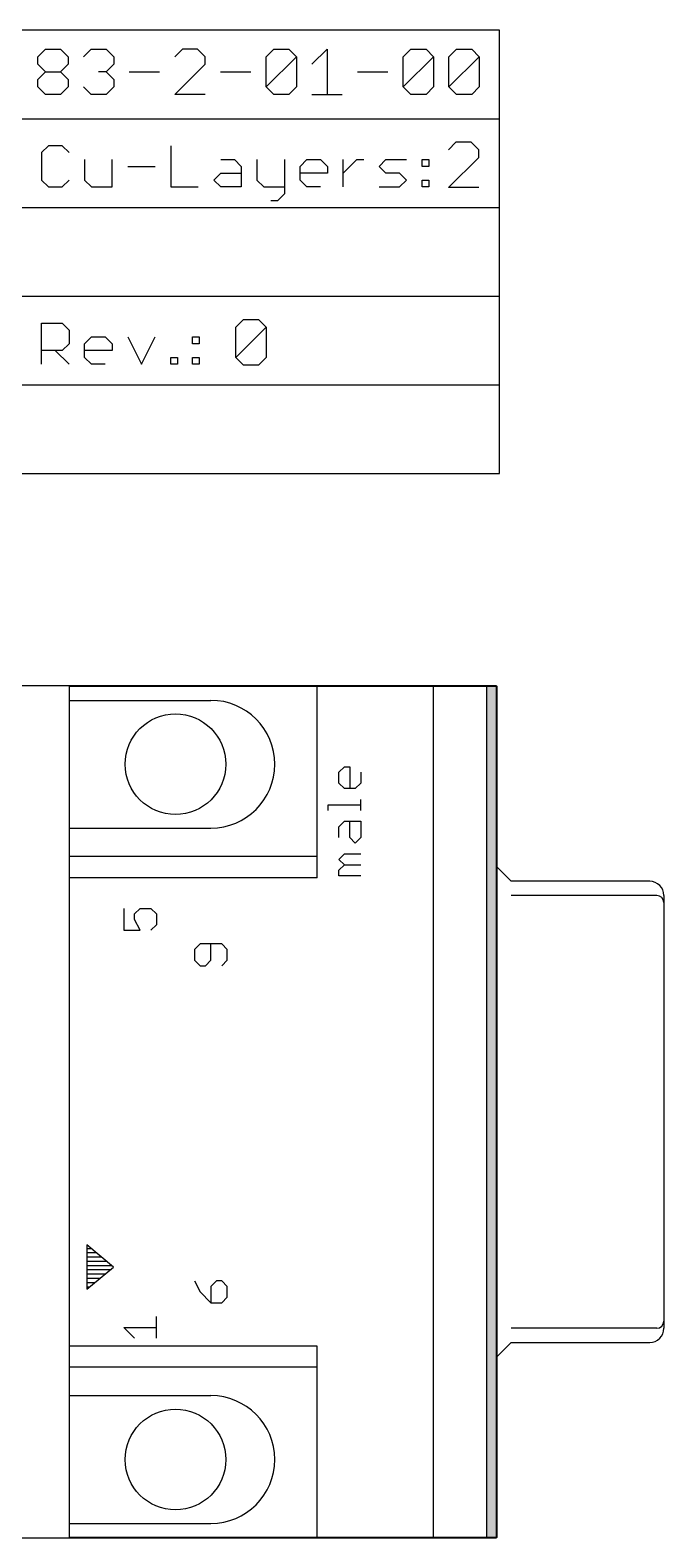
# Model space of a CAD drawing. Extents: x -6.1 to 60.5, y 0 to 54.
# Drawn here: x 37.8 to 60.5, y 0 to 54 of the extents above; entities that cross this region are included whole.
import ezdxf

# ---------------------------------------------------------------- set-up
doc = ezdxf.new("R2010")
doc.units = 0
for name, color, linetype in [('20', 53, 'CONTINUOUS'), ('21', 253, 'CONTINUOUS'), ('48', 213, 'CONTINUOUS')]:
    doc.layers.add(name, color=color, linetype=linetype)

# ---------------------------------------------------------------- blocks, each defined once
blk = doc.blocks.new('RECT')
blk.add_solid([(-0.5, -0.5), (0.5, -0.5), (-0.5, 0.5), (0.5, 0.5)])

msp = doc.modelspace()

# ---------------------------------------------------------------- linework, layer by layer
at = {"layer": '20'}
for p, q in [((54.5, 30.5), (0, 30.5)), ((54.5, 0), (54.5, 30.5)), ((0, 0), (54.5, 0))]:
    msp.add_line(p, q, dxfattribs=at)
at = {"layer": '21'}
for p, q in [((39.19, 30.49), (39.19, 29.982)), ((39.19, 30.49), (48.08, 30.49)), ((48.08, 30.49), (52.239, 30.49)), ((48.08, 24.394), (48.08, 30.49)), ((52.239, 30.49), (52.239, 0.01)), ((52.239, 30.49), (54.144, 30.49)), ((54.144, 30.49), (54.144, 0.01)), ((54.144, 30.49), (54.525, 30.49)), ((54.525, 24.013), (54.525, 30.49)), ((39.19, 29.982), (44.27, 29.982)), ((39.19, 29.982), (39.19, 25.41)), ((48.8584, 27.4076), (49.0533, 27.6025)), ((49.0533, 27.6025), (49.2482, 27.6025)), ((49.2482, 27.6025), (49.2482, 26.8229)), ((48.8584, 27.0178), (48.8584, 27.4076)), ((49.0533, 26.8229), (48.8584, 27.0178)), ((49.638, 27.0178), (49.4431, 26.8229)), ((49.638, 27.4076), (49.638, 27.0178)), ((49.4431, 26.8229), (49.0533, 26.8229)), ((48.4686, 26.0433), (48.4686, 26.2382)), ((48.4686, 26.2382), (49.638, 26.2382)), ((49.638, 26.0433), (49.638, 26.4331)), ((39.19, 25.41), (44.27, 25.41)), ((39.19, 25.41), (39.19, 24.394)), ((48.8584, 25.4586), (49.0533, 25.6535)), ((48.8584, 25.0688), (48.8584, 25.4586)), ((49.0533, 25.6535), (49.638, 25.6535)), ((49.2482, 25.0688), (49.2482, 25.6535)), ((49.638, 25.6535), (49.638, 25.0688)), ((49.4431, 24.8739), (49.2482, 25.0688)), ((49.638, 25.0688), (49.4431, 24.8739)), ((48.08, 24.394), (39.19, 24.394)), ((39.19, 24.394), (39.19, 23.632)), ((48.08, 23.632), (48.08, 24.394)), ((48.8584, 24.2892), (49.0533, 24.4841)), ((49.0533, 24.0943), (48.8584, 24.2892)), ((49.0533, 24.4841), (49.638, 24.4841)), ((48.8584, 23.8994), (49.0533, 24.0943)), ((48.8584, 23.7046), (48.8584, 23.8994)), ((49.0533, 24.0943), (49.638, 24.0943)), ((54.525, 6.487), (54.525, 24.013)), ((55.033, 23.505), (54.525, 24.013)), ((48.08, 23.632), (39.19, 23.632)), ((39.19, 23.632), (39.19, 6.868)), ((49.638, 23.7046), (48.8584, 23.7046)), ((59.994, 23.505), (55.033, 23.505)), ((60.248, 22.997), (55.033, 22.997)), ((60.502, 22.997), (60.502, 7.503)), ((41.1448, 22.531), (41.1448, 21.7514)), ((41.5346, 22.3361), (41.7295, 22.531)), ((41.5346, 22.1412), (41.5346, 22.3361)), ((41.7295, 21.7514), (41.5346, 22.1412)), ((41.7295, 22.531), (42.1193, 22.531)), ((42.1193, 22.531), (42.3142, 22.3361)), ((42.3142, 22.3361), (42.3142, 21.9463)), ((41.1448, 21.7514), (41.7295, 21.7514)), ((42.3142, 21.9463), (42.1193, 21.7514)), ((43.8797, 21.261), (43.6848, 21.0661)), ((43.6848, 21.0661), (43.6848, 20.6763)), ((44.6593, 21.261), (43.8797, 21.261)), ((44.2695, 20.6763), (44.2695, 21.261)), ((44.8542, 21.0661), (44.6593, 21.261)), ((44.8542, 20.6763), (44.8542, 21.0661)), ((43.6848, 20.6763), (43.8797, 20.4814)), ((44.0746, 20.4814), (44.2695, 20.6763)), ((44.6593, 20.4814), (44.8542, 20.6763)), ((43.8797, 20.4814), (44.0746, 20.4814)), ((40.7775, 9.6937), (39.825, 10.4875)), ((39.825, 10.4875), (39.825, 8.9)), ((39.825, 10.3632), (39.9742, 10.3632)), ((39.825, 10.2108), (40.157, 10.2108)), ((39.825, 10.0584), (40.3399, 10.0584)), ((39.825, 9.906), (40.5228, 9.906)), ((39.825, 9.7536), (40.7056, 9.7536)), ((39.825, 8.9), (40.7775, 9.6937)), ((39.825, 9.6012), (40.6665, 9.6012)), ((39.825, 9.4488), (40.4836, 9.4488)), ((39.825, 9.2964), (40.3007, 9.2964)), ((43.6848, 9.196), (43.8797, 8.8062)), ((44.4644, 9.196), (44.2695, 9.0011)), ((44.6593, 9.196), (44.4644, 9.196)), ((44.8542, 9.0011), (44.6593, 9.196)), ((39.825, 9.144), (40.1178, 9.144)), ((39.825, 8.9916), (39.9349, 8.9916)), ((43.8797, 8.8062), (44.2695, 8.4164)), ((44.2695, 9.0011), (44.2695, 8.4164)), ((44.8542, 8.6113), (44.8542, 9.0011)), ((44.2695, 8.4164), (44.6593, 8.4164)), ((44.6593, 8.4164), (44.8542, 8.6113)), ((42.3142, 7.1464), (42.3142, 7.926)), ((41.5346, 7.1464), (41.1448, 7.5362)), ((41.1448, 7.5362), (42.3142, 7.5362)), ((60.248, 7.503), (55.033, 7.503)), ((48.08, 6.868), (39.19, 6.868)), ((39.19, 6.868), (39.19, 6.106)), ((48.08, 6.106), (48.08, 6.868)), ((54.525, 6.487), (55.033, 6.995)), ((54.525, 0.01), (54.525, 6.487)), ((55.033, 6.995), (59.994, 6.995)), ((48.08, 6.106), (39.19, 6.106)), ((39.19, 6.106), (39.19, 5.09)), ((48.08, 0.01), (48.08, 6.106)), ((39.19, 5.09), (44.27, 5.09)), ((39.19, 5.09), (39.19, 0.518)), ((39.19, 0.518), (44.27, 0.518)), ((39.19, 0.518), (39.19, 0.01)), ((48.08, 0.01), (39.19, 0.01)), ((52.239, 0.01), (48.08, 0.01)), ((54.144, 0.01), (52.239, 0.01)), ((54.525, 0.01), (54.144, 0.01))]:
    msp.add_line(p, q, dxfattribs=at)
for centre in [(43, 27.696), (43, 2.804)]:
    msp.add_circle(centre, 1.8034, dxfattribs=at)
for centre, radius, start, end in [((44.27, 27.696), 2.286, 270, 90), ((59.994, 22.997), 0.508, 0, 90), ((60.248, 22.743), 0.254, 0, 90), ((60.248, 7.757), 0.254, 270, 0), ((59.994, 7.503), 0.508, 270, 0), ((44.27, 2.804), 2.286, 270, 90)]:
    msp.add_arc(centre, radius, start, end, dxfattribs=at)
at = {"layer": '48'}
for p, q in [((54.61, 53.975), (22.86, 53.975)), ((54.61, 50.8), (54.61, 53.975)), ((38.0671, 53.0258), (38.3383, 53.2969)), ((38.0671, 52.7546), (38.0671, 53.0258)), ((38.3383, 53.2969), (38.8806, 53.2969)), ((38.8806, 53.2969), (39.1518, 53.0258)), ((39.1518, 53.0258), (39.1518, 52.7546)), ((39.7043, 53.0258), (39.9754, 53.2969)), ((39.9754, 53.2969), (40.5178, 53.2969)), ((40.5178, 53.2969), (40.7889, 53.0258)), ((40.7889, 53.0258), (40.7889, 52.7546)), ((43.2497, 53.2969), (42.9786, 53.0258)), ((43.7921, 53.2969), (43.2497, 53.2969)), ((44.0632, 53.0258), (43.7921, 53.2969)), ((44.0632, 52.7546), (44.0632, 53.0258)), ((46.2529, 53.0258), (46.5241, 53.2969)), ((46.2529, 51.9411), (46.2529, 53.0258)), ((46.2529, 51.9411), (47.3375, 53.0258)), ((46.5241, 53.2969), (47.0664, 53.2969)), ((47.0664, 53.2969), (47.3375, 53.0258)), ((47.3375, 53.0258), (47.3375, 51.9411)), ((47.89, 52.7546), (48.4324, 53.2969)), ((48.4324, 53.2969), (48.4324, 51.67)), ((51.1644, 53.0258), (51.4355, 53.2969)), ((51.1644, 51.9411), (51.1644, 53.0258)), ((51.1644, 51.9411), (52.249, 53.0258)), ((51.4355, 53.2969), (51.9779, 53.2969)), ((51.9779, 53.2969), (52.249, 53.0258)), ((52.249, 53.0258), (52.249, 51.9411)), ((52.8015, 53.0258), (53.0727, 53.2969)), ((52.8015, 51.9411), (52.8015, 53.0258)), ((52.8015, 51.9411), (53.8862, 53.0258)), ((53.0727, 53.2969), (53.615, 53.2969)), ((53.615, 53.2969), (53.8862, 53.0258)), ((53.8862, 53.0258), (53.8862, 51.9411)), ((38.3383, 52.4834), (38.0671, 52.7546)), ((38.0671, 52.2123), (38.3383, 52.4834)), ((38.3383, 52.4834), (38.8806, 52.4834)), ((39.1518, 52.7546), (38.8806, 52.4834)), ((38.8806, 52.4834), (39.1518, 52.2123)), ((40.5178, 52.4834), (40.2466, 52.4834)), ((40.7889, 52.7546), (40.5178, 52.4834)), ((40.5178, 52.4834), (40.7889, 52.2123)), ((41.3414, 52.4834), (42.4261, 52.4834)), ((42.9786, 51.67), (44.0632, 52.7546)), ((44.6157, 52.4834), (45.7004, 52.4834)), ((49.5272, 52.4834), (50.6119, 52.4834)), ((38.0671, 51.9411), (38.0671, 52.2123)), ((38.3383, 51.67), (38.0671, 51.9411)), ((39.1518, 51.9411), (38.8806, 51.67)), ((39.1518, 52.2123), (39.1518, 51.9411)), ((39.9754, 51.67), (39.7043, 51.9411)), ((40.7889, 51.9411), (40.5178, 51.67)), ((40.7889, 52.2123), (40.7889, 51.9411)), ((46.5241, 51.67), (46.2529, 51.9411)), ((47.3375, 51.9411), (47.0664, 51.67)), ((51.4355, 51.67), (51.1644, 51.9411)), ((52.249, 51.9411), (51.9779, 51.67)), ((53.0727, 51.67), (52.8015, 51.9411)), ((53.8862, 51.9411), (53.615, 51.67)), ((38.8806, 51.67), (38.3383, 51.67)), ((40.5178, 51.67), (39.9754, 51.67)), ((44.0632, 51.67), (42.9786, 51.67)), ((47.0664, 51.67), (46.5241, 51.67)), ((47.89, 51.67), (48.9747, 51.67)), ((51.9779, 51.67), (51.4355, 51.67)), ((53.615, 51.67), (53.0727, 51.67)), ((36.83, 50.8), (54.61, 50.8)), ((54.61, 47.625), (54.61, 50.8)), ((38.4473, 49.8361), (38.2016, 49.5903)), ((38.9388, 49.8361), (38.4473, 49.8361)), ((39.1846, 49.5903), (38.9388, 49.8361)), ((42.8324, 49.8361), (42.8324, 48.3616)), ((53.0524, 49.9632), (52.7812, 49.692)), ((53.5947, 49.9632), (53.0524, 49.9632)), ((53.8659, 49.692), (53.5947, 49.9632)), ((53.8659, 49.4209), (53.8659, 49.692)), ((38.2016, 49.5903), (38.2016, 48.6073)), ((39.7452, 49.3446), (39.7452, 48.6073)), ((40.7282, 48.3616), (40.7282, 49.3446)), ((44.6218, 49.3446), (45.1133, 49.3446)), ((45.1133, 49.3446), (45.359, 49.0988)), ((45.9196, 49.3446), (45.9196, 48.6073)), ((46.9026, 49.3446), (46.9026, 48.1159)), ((47.4632, 49.0988), (47.709, 49.3446)), ((47.709, 49.3446), (48.2005, 49.3446)), ((48.2005, 49.3446), (48.4462, 49.0988)), ((49.0068, 48.3616), (49.0068, 49.3446)), ((49.0068, 48.8531), (49.4983, 49.3446)), ((49.4983, 49.3446), (49.7441, 49.3446)), ((50.2932, 49.0988), (50.5389, 49.3446)), ((50.5389, 49.3446), (51.2762, 49.3446)), ((51.8368, 49.3446), (52.0825, 49.3446)), ((51.8368, 49.0988), (51.8368, 49.3446)), ((52.0825, 49.3446), (52.0825, 49.0988)), ((52.7812, 48.3362), (53.8659, 49.4209)), ((38.2016, 48.6073), (38.4473, 48.3616)), ((38.9388, 48.3616), (39.1846, 48.6073)), ((39.7452, 48.6073), (39.9909, 48.3616)), ((41.2888, 49.0988), (42.2718, 49.0988)), ((44.376, 48.6073), (44.6218, 48.8531)), ((44.6218, 48.3616), (44.376, 48.6073)), ((44.6218, 48.8531), (45.359, 48.8531)), ((45.359, 49.0988), (45.359, 48.3616)), ((45.9196, 48.6073), (46.1654, 48.3616)), ((47.4632, 48.6073), (47.4632, 49.0988)), ((48.4462, 48.8531), (47.4632, 48.8531)), ((47.709, 48.3616), (47.4632, 48.6073)), ((48.4462, 49.0988), (48.4462, 48.8531)), ((50.5389, 48.8531), (50.2932, 49.0988)), ((51.0304, 48.8531), (50.5389, 48.8531)), ((51.2762, 48.6073), (51.0304, 48.8531)), ((51.0304, 48.3616), (51.2762, 48.6073)), ((52.0825, 49.0988), (51.8368, 49.0988)), ((51.8368, 48.6073), (52.0825, 48.6073)), ((51.8368, 48.3616), (51.8368, 48.6073)), ((52.0825, 48.6073), (52.0825, 48.3616)), ((38.4473, 48.3616), (38.9388, 48.3616)), ((39.9909, 48.3616), (40.7282, 48.3616)), ((42.8324, 48.3616), (43.8154, 48.3616)), ((45.359, 48.3616), (44.6218, 48.3616)), ((46.1654, 48.3616), (46.9026, 48.3616)), ((46.9026, 48.1159), (46.6569, 47.8701)), ((48.2005, 48.3616), (47.709, 48.3616)), ((50.2932, 48.3616), (51.0304, 48.3616)), ((52.0825, 48.3616), (51.8368, 48.3616)), ((53.8659, 48.3362), (52.7812, 48.3362)), ((36.83, 47.625), (54.61, 47.625)), ((46.6569, 47.8701), (46.4111, 47.8701)), ((54.61, 44.45), (54.61, 47.625)), ((36.83, 44.45), (54.61, 44.45)), ((54.61, 41.275), (54.61, 44.45)), ((38.2016, 42.0116), (38.2016, 43.4861)), ((38.2016, 43.4861), (38.9388, 43.4861)), ((38.9388, 43.4861), (39.1846, 43.2403)), ((39.1846, 43.2403), (39.1846, 42.7488)), ((45.1612, 43.342), (45.4324, 43.6132)), ((45.1612, 42.2574), (45.1612, 43.342)), ((45.1612, 42.2574), (46.2459, 43.342)), ((45.4324, 43.6132), (45.9747, 43.6132)), ((45.9747, 43.6132), (46.2459, 43.342)), ((46.2459, 43.342), (46.2459, 42.2574)), ((39.1846, 42.7488), (38.9388, 42.5031)), ((39.7452, 42.7488), (39.9909, 42.9946)), ((39.7452, 42.2573), (39.7452, 42.7488)), ((39.9909, 42.9946), (40.4824, 42.9946)), ((40.4824, 42.9946), (40.7282, 42.7488)), ((40.7282, 42.7488), (40.7282, 42.5031)), ((41.2888, 42.9946), (41.7803, 42.0116)), ((41.7803, 42.0116), (42.2718, 42.9946)), ((43.6042, 42.9946), (43.85, 42.9946)), ((43.6042, 42.7488), (43.6042, 42.9946)), ((43.85, 42.7488), (43.6042, 42.7488)), ((43.85, 42.9946), (43.85, 42.7488)), ((38.9388, 42.5031), (38.2016, 42.5031)), ((38.6931, 42.5031), (39.1846, 42.0116)), ((40.7282, 42.5031), (39.7452, 42.5031)), ((39.9909, 42.0116), (39.7452, 42.2573)), ((42.8324, 42.0116), (42.8324, 42.2573)), ((42.8324, 42.2573), (43.0782, 42.2573)), ((43.0782, 42.2573), (43.0782, 42.0116)), ((43.6042, 42.2573), (43.85, 42.2573)), ((43.6042, 42.0116), (43.6042, 42.2573)), ((43.85, 42.2573), (43.85, 42.0116)), ((45.4324, 41.9862), (45.1612, 42.2574)), ((46.2459, 42.2574), (45.9747, 41.9862)), ((40.4824, 42.0116), (39.9909, 42.0116)), ((43.0782, 42.0116), (42.8324, 42.0116)), ((43.85, 42.0116), (43.6042, 42.0116)), ((45.9747, 41.9862), (45.4324, 41.9862)), ((36.83, 41.275), (54.61, 41.275)), ((54.61, 38.1), (54.61, 41.275)), ((0, 38.1), (54.61, 38.1))]:
    msp.add_line(p, q, dxfattribs=at)

# ---------------------------------------------------------------- block references
at = {"layer": '21', "xscale": 30.48, "yscale": 0.381, "rotation": 270}
msp.add_blockref('RECT', (54.3345, 15.25), dxfattribs=at)

doc.saveas('drawing.dxf')
